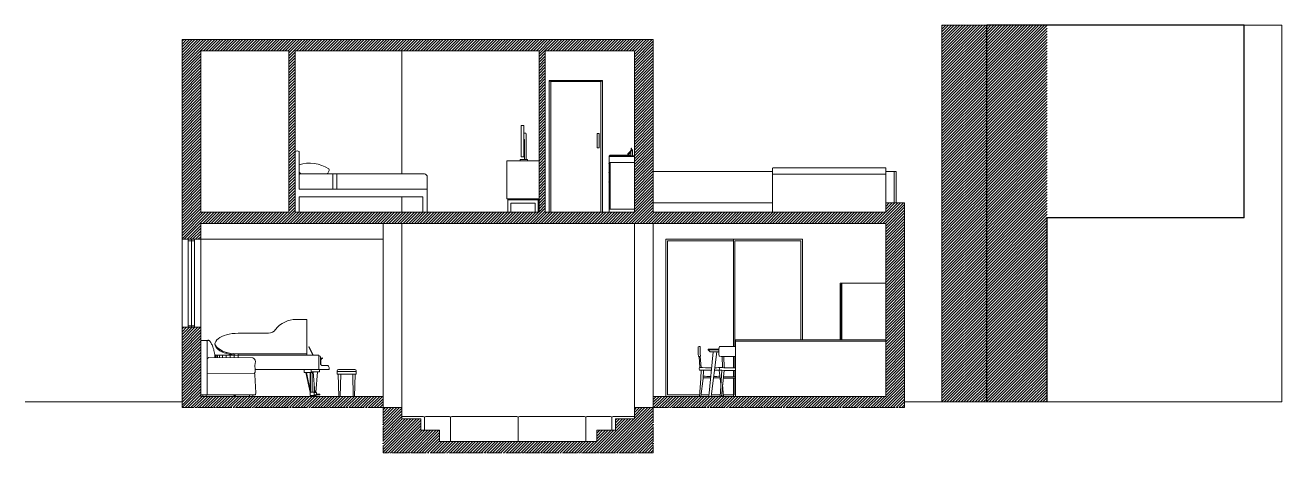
# Model space of a CAD drawing. Header units: millimetres. Extents: x 23218 to 31754, y 14902 to 21214.
# Drawn here: x 29754 to 31754, y 16596 to 17277 of the extents above; entities that cross this region are included whole.
import ezdxf

# ---------------------------------------------------------------- set-up
doc = ezdxf.new("R2010")
doc.units = ezdxf.units.MM
doc.linetypes.add('ACAD_ISO04W100', pattern=[30, 24, -3, 0, -3])
doc.layers.get('0').update_dxf_attribs({"lineweight": 18})
for name, color, linetype, lineweight in [('A-FURN', 9, 'Continuous', 13), ('Arredi', 175, 'Continuous', 13), ('MURO', 1, 'Continuous', 25), ('vetro', 140, 'Continuous', 15), ('Wall', 7, 'Continuous', 20)]:
    doc.layers.add(name, color=color, linetype=linetype, lineweight=lineweight)
pattern_1 = [(45, (21320.5878, 13391.289), (-2.245064, 2.245064), [])]
pattern_2 = [(45, (21320.5878, 13382.289), (-2.245064, 2.245064), [])]

msp = doc.modelspace()

# ---------------------------------------------------------------- hatches: boundary and pattern name
at = {"layer": 'A-FURN'}
h = msp.add_hatch(dxfattribs=at)
h.set_pattern_fill('ANSI31', color=256)
h.set_pattern_definition(pattern_2)
h.paths.add_polyline_path([(31284, 17277.3), (31212.5, 17277.3), (31212.5, 16970.3), (31284, 16970.3)])
h = msp.add_hatch(dxfattribs=at)
h.set_pattern_fill('ANSI31', color=256)
h.set_pattern_definition(pattern_2)
h.paths.add_polyline_path([(31380.2, 17277.3), (31284, 17277.3), (31284, 16970.3), (31380.2, 16970.3)])
h = msp.add_hatch(dxfattribs=at)
h.set_pattern_fill('ANSI31', color=256)
h.set_pattern_definition(pattern_1)
h.paths.add_polyline_path([(30753.3, 17254.3), (30003.3, 17254.3), (30003.3, 16961.3), (30003.3, 16936.3), (30033.3, 16936.3), (30033.3, 16961.3), (31123.3, 16961.3), (31123.3, 16686.3), (30753.3, 16686.3), (30753.3, 16668.3), (31153.3, 16668.3), (31153.3, 16686.3), (31153.3, 16979.3), (31153.3, 16994.3), (31123.3, 16994.3), (31123.3, 16979.3), (30943.3, 16979.3), (30753.3, 16979.3)])
h.paths.add_polyline_path([(30033.3, 17236.3), (30173.3, 17236.3), (30173.3, 16979.3), (30033.3, 16979.3)], flags=16)
h.paths.add_polyline_path([(30183.3, 17236.3), (30571.5, 17236.3), (30571.5, 16979.3), (30523.2, 16979.3), (30521.9, 16979.3), (30521.9, 16979.3), (30183.3, 16979.3), (30183.3, 17076)], flags=16)
h.paths.add_polyline_path([(30189.7, 17045.6, 0.059315), (30189.7, 17044.4)], flags=0)
h.paths.add_polyline_path([(30386.7, 17040.8, -0.276837), (30393.2, 17037.3), (30393.2, 17015.9), (30243.1, 17015.9), (30243.1, 17040.8)], flags=0)
h.paths.add_polyline_path([(30520.5, 17061.4), (30541.2, 17061.4), (30541.2, 17063.4), (30548.5, 17063.4), (30548.5, 17094.4, 0.414214), (30547.5, 17095.4), (30547.5, 17067.4), (30543.3, 17067.4), (30543.3, 17117.4), (30547.5, 17117.4), (30547.5, 17105.4), (30549.8, 17105.4, -0.414214), (30550.8, 17104.4), (30550.8, 17063.4), (30553, 17063.4), (30553, 17061.4), (30571.5, 17061.4), (30571.5, 17000.9), (30520.5, 17000.9)], flags=0)
h.paths.add_polyline_path([(30581.5, 17236.3), (30723.3, 17236.3), (30723.3, 16979.3), (30683.3, 16979.3), (30581.5, 16979.3)], flags=16)
h.paths.add_polyline_path([(30587.7, 17189.3), (30672.7, 17189.3), (30670.1, 17187.3), (30590.2, 17187.3)], flags=0)
h.paths.add_polyline_path([(30664.1, 17104.5), (30667.1, 17104.5), (30667.1, 17082), (30664.1, 17082)], flags=0)
edge = h.paths.add_edge_path(flags=0)
edge.add_line((30713.8, 17071.1), (30717.5, 17074.9))
edge.add_ellipse((30715.4, 17076), major_axis=(-0.15, 2.57), ratio=0.937727, start_angle=238.5202, end_angle=292.3019)
edge.add_line((30717.5, 17077.1), (30712.6, 17072.2))
edge.add_arc((30712.7, 17072.1), 0.078, 135, 225)
edge.add_line((30712.6, 17072.1), (30713.6, 17071.1))
edge.add_arc((30713.7, 17071.1), 0.078, 225, 315)
h.paths.add_polyline_path([(30683.3, 17069.3), (30684.1, 17069.3), (30684.1, 17070.3), (30717.6, 17070.3), (30717.6, 17069.3), (30720.4, 17069.3), (30720.4, 17077.1), (30717.5, 17077.1, 0.098491), (30717.6, 17077.2), (30717.6, 17078.6), (30718.7, 17078.6), (30718.1, 17081.2), (30718.4, 17081.3), (30719.1, 17078.6), (30720.4, 17078.6), (30720.4, 17069.3), (30723.3, 17069.3), (30723.3, 16984.4), (30683.3, 16984.4), (30683.3, 17027.5), (30682.5, 17027.5), (30682.5, 17028), (30682.8, 17041.9), (30682.5, 17041.9), (30682.5, 17042.5), (30682.9, 17056.4), (30682.5, 17056.4), (30682.5, 17056.9)], flags=0)
h.paths.add_polyline_path([(30033.3, 16796.3), (30003.3, 16796.3), (30003.3, 16686.3), (30003.3, 16668.3), (30323.3, 16668.3), (30323.3, 16686.3), (30041.9, 16686.3), (30041.9, 16686.3), (30036.7, 16686.3), (30033.3, 16686.3)], flags=17)
h = msp.add_hatch(dxfattribs=at)
h.set_pattern_fill('ANSI31', color=256)
h.set_pattern_definition(pattern_2)
h.paths.add_polyline_path([(31212.5, 16677.3), (31284, 16677.3), (31284, 16970.3), (31212.5, 16970.3)])
h = msp.add_hatch(dxfattribs=at)
h.set_pattern_fill('ANSI31', color=256)
h.set_pattern_definition(pattern_2)
h.paths.add_polyline_path([(31284, 16677.3), (31380.2, 16677.3), (31380.2, 16970.3), (31284, 16970.3)])
at = {"layer": 'Wall'}
h = msp.add_hatch(dxfattribs=at)
h.set_pattern_fill('ANSI31', color=256)
h.set_pattern_definition(pattern_1)
h.paths.add_polyline_path([(30413.3, 16632.3), (30383.3, 16632.3), (30383.3, 16650.3), (30353.3, 16650.3), (30353.3, 16668.3), (30323.3, 16668.3), (30323.3, 16596.3), (30753.3, 16596.3), (30753.3, 16668.3), (30723.3, 16668.3), (30723.3, 16650.3), (30693.3, 16650.3), (30693.3, 16632.3), (30663.3, 16632.3), (30663.3, 16614.3), (30413.3, 16614.3)])

# ---------------------------------------------------------------- linework, layer by layer
msp.add_lwpolyline([(31123.5, 17049.2, 0.414214), (31122.8, 17049.9), (30943.8, 17049.9, 0.414214), (30943.1, 17049.2), (30943.1, 17039.9), (31123.5, 17039.9)], format="xyb", close=True)
for points in [[(31116.2, 17050.3), (31033.3, 17050.3), (30950.4, 17050.3), (30950.4, 17049.9), (31033.3, 17049.9), (31116.2, 17049.9)], [(31123.3, 17039.9), (30943.3, 17039.9), (30943.3, 16979.3), (31123.3, 16979.3)]]:
    msp.add_lwpolyline(points, close=True)
at = {"layer": 'A-FURN'}
for p, q in [((30587.7, 17189.3), (30587.7, 16979.3)), ((30590.2, 17187.3), (30587.7, 17189.3)), ((30587.7, 17189.3), (30672.7, 17189.3)), ((30590.2, 17187.3), (30590.2, 16979.3)), ((30590.2, 17187.3), (30670.1, 17187.3)), ((30670.1, 17187.3), (30672.7, 17189.3)), ((30670.1, 17187.3), (30670.1, 16979.3)), ((30672.7, 17189.3), (30672.7, 16979.3)), ((30667.1, 17104.5), (30664.1, 17104.5)), ((30664.1, 17104.5), (30664.1, 17082)), ((30667.1, 17082), (30667.1, 17104.5)), ((30664.1, 17082), (30667.1, 17082)), ((30718.1, 17081.2), (30718.4, 17081.3)), ((30718.7, 17078.6), (30718.1, 17081.2)), ((30718.4, 17081.3), (30719.1, 17078.6)), ((30683.3, 17069.3), (30723.3, 17069.3)), ((30683.3, 17069.3), (30683.3, 16979.3)), ((30683.3, 17068.2), (30723.3, 17068.2)), ((30717.4, 17070.3), (30684.1, 17070.3)), ((30684.1, 17070.3), (30684.1, 17069.3)), ((30717.5, 17077), (30712.6, 17072.2)), ((30712.6, 17072.1), (30713.6, 17071.1)), ((30717.4, 17074.7), (30713.8, 17071.1)), ((30720.4, 17077.1), (30717.5, 17077.1)), ((30720.4, 17078.6), (30717.6, 17078.6)), ((30717.6, 17077.2), (30717.6, 17078.6)), ((30717.6, 17069.3), (30717.6, 17074.7)), ((30719.1, 17078.6), (30718.8, 17078.6)), ((30720.4, 17069.3), (30720.4, 17078.6)), ((30723.3, 17069.3), (30723.3, 16979.3)), ((30682.5, 17056.9), (30683.3, 17056.9)), ((30682.5, 17056.4), (30682.5, 17056.9)), ((30682.5, 17056.4), (30683.3, 17056.4)), ((30683.3, 17056.4), (30682.5, 17056.4)), ((30682.5, 17042.5), (30683.3, 17042.5)), ((30682.5, 17041.9), (30682.5, 17042.5)), ((30682.5, 17041.9), (30683.3, 17041.9)), ((30683.3, 17041.9), (30682.5, 17041.9)), ((30683.3, 17058.8), (30723.3, 17058.8)), ((30683.3, 17058.8), (30684.5, 17058.8)), ((30683.3, 17044.3), (30684.5, 17044.3)), ((30684.5, 17058.8), (30684.5, 17029.8)), ((30682.5, 17028), (30683.3, 17028)), ((30682.5, 17027.5), (30682.5, 17028)), ((30682.5, 17027.5), (30683.3, 17027.5)), ((30683.3, 17027.5), (30682.5, 17027.5)), ((30684.5, 17029.8), (30683.3, 17029.8)), ((30684.5, 17029.8), (30684.5, 16984.4)), ((30683.3, 16984.4), (30723.3, 16984.4)), ((30683.3, 16979.3), (30723.3, 16979.3)), ((31050.8, 16776.3), (31050.8, 16866.3)), ((31050.8, 16866.3), (31053.3, 16866.3)), ((31052.3, 16776.3), (31052.3, 16864.8)), ((31052.3, 16864.8), (31053.3, 16864.8)), ((31053.3, 16776.3), (31053.3, 16866.3)), ((31053.3, 16866.3), (31123.3, 16866.3)), ((30202, 16808.7), (30185.2, 16808.7)), ((30202, 16752.2), (30202, 16808.7)), ((30141, 16786.7), (30092.8, 16786.7)), ((30033.3, 16688.9), (30033.3, 16774)), ((30033.3, 16773.6), (30033.3, 16688.9)), ((30034.5, 16775.1), (30042.3, 16775.1)), ((30043.1, 16774.4), (30043.4, 16774.7)), ((30043.2, 16773.8), (30043.6, 16688.9)), ((30043.4, 16774.7), (30043.7, 16775)), ((30043.7, 16775), (30043.9, 16775.2)), ((30043.9, 16775.2), (30044.2, 16775.3)), ((30044.2, 16775.3), (30044.5, 16775.4)), ((30044.5, 16775.4), (30044.8, 16775.5)), ((30044.8, 16775.5), (30045, 16775.5)), ((30045, 16775.5), (30045.3, 16775.5)), ((30045.3, 16775.5), (30045.6, 16775.5)), ((30045.6, 16775.5), (30045.9, 16775.4)), ((30045.9, 16775.4), (30046.2, 16775.3)), ((30046.2, 16775.3), (30046.5, 16775.1)), ((30046.5, 16775.1), (30046.8, 16774.9)), ((30046.8, 16774.9), (30047.2, 16774.5)), ((30047.2, 16774.5), (30047.7, 16774)), ((30047.7, 16774), (30048.1, 16773.4)), ((30048.1, 16773.4), (30048.7, 16772.7)), ((30048.7, 16772.7), (30049.2, 16771.8)), ((30049.2, 16771.8), (30049.8, 16770.7)), ((30049.8, 16770.7), (30050.5, 16769.5)), ((30050.5, 16769.5), (30051.1, 16768.1)), ((30051.1, 16768.1), (30051.8, 16766.6)), ((30051.8, 16766.6), (30052.4, 16764.9)), ((30052.4, 16764.9), (30053, 16763.1)), ((30053, 16763.1), (30053.7, 16761.1)), ((30053.7, 16761.1), (30054.2, 16759.1)), ((30056.4, 16768), (30056.4, 16766.1)), ((30057.7, 16765.7), (30057.7, 16763.8)), ((30059.9, 16763.3), (30059.9, 16761.4)), ((30063, 16761), (30063, 16759.1)), ((30211.7, 16752.1), (30205.2, 16764.9)), ((30205.9, 16764.9), (30205.2, 16764.9)), ((30212.3, 16752.1), (30205.9, 16764.9)), ((30840.9, 16760.2), (30857.6, 16760.2)), ((30884, 16686.3), (30884, 16776.3)), ((30884, 16776.3), (31123.3, 16776.3)), ((30884, 16774.3), (31123.3, 16774.3)), ((30045.8, 16747.9), (30116, 16747.7)), ((30054.2, 16759.1), (30054.7, 16757)), ((30054.7, 16757), (30055.2, 16754.9)), ((30055.2, 16754.9), (30055.5, 16752.9)), ((30055.5, 16752.9), (30055.7, 16751)), ((30221.3, 16752.1), (30055.7, 16752.1)), ((30055.7, 16752.1), (30055.7, 16751.6)), ((30055.7, 16751), (30055.8, 16749.3)), ((30055.8, 16749.3), (30055.8, 16747.9)), ((30056.4, 16752.1), (30056.4, 16747.9)), ((30057.7, 16752.1), (30057.7, 16747.9)), ((30059.9, 16752.1), (30059.9, 16747.9)), ((30063, 16752.1), (30063, 16747.9)), ((30067.5, 16758.6), (30067.5, 16756.7)), ((30067.5, 16752.1), (30067.5, 16747.9)), ((30073.5, 16756.5), (30073.5, 16754.6)), ((30073.5, 16752.1), (30073.5, 16747.8)), ((30079.8, 16755.1), (30079.8, 16753.2)), ((30079.8, 16752.1), (30079.8, 16747.8)), ((30086.4, 16754.3), (30086.4, 16752.3)), ((30086.4, 16752.1), (30086.4, 16747.8)), ((30092.8, 16754), (30092.8, 16747.8)), ((30202, 16754), (30092.8, 16754)), ((30120.4, 16741.8), (30119.4, 16735.2)), ((30221.3, 16729), (30221.3, 16752.1)), ((30221.3, 16750.8), (30221.6, 16750.8)), ((30223.5, 16738.6), (30223.5, 16748.9)), ((30224.5, 16736.3), (30224.5, 16744.3)), ((30226.8, 16746.6), (30226.8, 16747.6)), ((30827.5, 16732.3), (30826.1, 16749.9)), ((30829.4, 16732.2), (30828, 16749.9)), ((30862.9, 16750), (30863.4, 16731.9)), ((30865.8, 16750), (30866.3, 16731.8)), ((30118.6, 16723.2), (30043.4, 16722.9)), ((30119.8, 16724.8), (30118.6, 16723.2)), ((30119, 16720.3), (30118.6, 16723.2)), ((30119, 16720.3), (30120.9, 16691.8)), ((30119.4, 16735.2), (30119.7, 16729.2)), ((30119.7, 16729.2), (30119.8, 16724.8)), ((30119.7, 16729), (30237.3, 16729)), ((30197.5, 16729), (30197.5, 16724.5)), ((30197.5, 16724.5), (30212.4, 16724.5)), ((30207.4, 16693.2), (30200.6, 16724.5)), ((30207.6, 16693.2), (30200.9, 16724.5)), ((30207.9, 16693.2), (30201.2, 16724.5)), ((30207.4, 16695.6), (30207.4, 16724.5)), ((30207.6, 16694.4), (30207.6, 16724.5)), ((30208, 16693.2), (30208, 16724.5)), ((30209.1, 16729), (30209.1, 16725.4)), ((30209.1, 16725.4), (30221.9, 16725.4)), ((30210.6, 16693.2), (30210.6, 16724.5)), ((30212.3, 16725.4), (30214.6, 16692.4)), ((30218.7, 16725.4), (30216.5, 16692.4)), ((30221.9, 16725.4), (30221.9, 16729)), ((30226.8, 16735.4), (30234.1, 16735.4)), ((30237.3, 16729), (30237.3, 16732.2)), ((30250.4, 16727), (30250.4, 16721.5)), ((30280.4, 16726), (30250.4, 16726)), ((30280.4, 16721.5), (30250.4, 16721.5)), ((30251.9, 16721.5), (30252.9, 16686.3)), ((30278.4, 16729), (30252.4, 16729)), ((30255.9, 16721.5), (30254.9, 16686.3)), ((30274.9, 16721.5), (30275.9, 16686.3)), ((30278.9, 16721.5), (30277.9, 16686.3)), ((30280.4, 16727), (30280.4, 16721.5)), ((30829.5, 16728.1), (30828.9, 16714.6)), ((30833.3, 16727.9), (30832.6, 16714.5)), ((30860.8, 16705.5), (30858.4, 16728)), ((30862.2, 16727.7), (30859.6, 16686.3)), ((30861.8, 16686.3), (30866.1, 16727.5)), ((30213.8, 16693.2), (30213.8, 16703.7)), ((30828.9, 16714.6), (30826.6, 16686.3)), ((30832.6, 16714.5), (30829.1, 16686.3)), ((30863.7, 16705), (30865, 16686.3)), ((30864.8, 16715.2), (30884, 16715.2)), ((30865.1, 16717.4), (30884, 16717.4)), ((30043.6, 16688.9), (30033.3, 16688.9)), ((30036.7, 16688.9), (30041.9, 16688.9)), ((30036.7, 16686.3), (30036.7, 16688.9)), ((30041.9, 16686.3), (30036.7, 16686.3)), ((30041.9, 16688.9), (30041.9, 16686.3)), ((30118, 16688.9), (30042.8, 16688.9)), ((30085.4, 16688.9), (30085.4, 16688.5)), ((30085.4, 16688.5), (30088.9, 16688.5)), ((30086.8, 16686.6), (30086.8, 16688.5)), ((30086.8, 16686.6), (30087.5, 16686.6)), ((30087.5, 16686.6), (30087.5, 16688.5)), ((30088.9, 16688.5), (30088.9, 16688.9)), ((30110.7, 16688.9), (30115.9, 16688.9)), ((30110.7, 16686.3), (30110.7, 16688.9)), ((30115.9, 16686.3), (30110.7, 16686.3)), ((30115.9, 16688.9), (30115.9, 16686.3)), ((30118, 16688.9), (30120, 16688.9)), ((30120, 16688.9), (30120.4, 16689.2)), ((30120.9, 16691.8), (30120.4, 16689.2)), ((30207.4, 16693.2), (30214.5, 16693.2)), ((30207.4, 16687.4), (30207.4, 16693.2)), ((30214.4, 16687.4), (30207.4, 16687.4)), ((30217.3, 16692.4), (30213.8, 16692.4)), ((30213.8, 16692.4), (30213.8, 16688.5)), ((30213.8, 16688.5), (30222.4, 16688.5)), ((30215.2, 16686.6), (30215.2, 16688.5)), ((30215.2, 16686.6), (30215.9, 16686.6)), ((30215.9, 16686.6), (30215.9, 16688.5)), ((30217.3, 16688.5), (30217.3, 16692.4)), ((30222.4, 16689.5), (30217.3, 16689.5)), ((30222.4, 16688.5), (30222.4, 16689.5)), ((30252.9, 16686.3), (30254.9, 16686.3)), ((30862.8, 16686.3), (30862.3, 16691.4)), ((30387.3, 16654.3), (30353.3, 16654.3)), ((30389.3, 16632.3), (30389.3, 16652.3)), ((30389.3, 16652.3), (30389.3, 16632.3)), ((30391.3, 16654.3), (30428.8, 16654.3)), ((30430.8, 16614.3), (30430.8, 16652.3)), ((30430.8, 16652.3), (30430.8, 16614.3)), ((30432.8, 16654.3), (30536.3, 16654.3)), ((30538.3, 16614.3), (30538.3, 16652.3)), ((30538.3, 16652.3), (30538.3, 16614.3)), ((30540.3, 16654.3), (30643.8, 16654.3)), ((30645.8, 16614.3), (30645.8, 16652.3)), ((30645.8, 16652.3), (30645.8, 16614.3)), ((30647.8, 16654.3), (30685.3, 16654.3)), ((30687.3, 16632.3), (30687.3, 16652.3)), ((30687.3, 16652.3), (30687.3, 16632.3)), ((30689.3, 16654.3), (30723.3, 16654.3))]:
    msp.add_line(p, q, dxfattribs=at)
for points in [[(30825.5, 16749.9, -0.066438), (30824.9, 16765.3, -3.035344)], [(30828.5, 16750, -0.066438), (30827.9, 16765.4, -3.035344)], [(30884, 16749.9, -0.001259), (30858.3, 16750, -0.109257), (30858.5, 16765.6)], [(30826.7, 16732.3, 0.162787), (30826.7, 16728.2, 0.892277)], [(30859.3, 16732.1, 0.162787), (30859.2, 16727.9, 0.892277)], [(30866.3, 16732.5, -0.030324), (30866.6, 16731.8, -0.030324)]]:
    msp.add_lwpolyline(points, format="xyb", dxfattribs=at)
for points in [[(30857.7, 16761.3), (30840.9, 16761.3), (30840.9, 16760.2), (30843.9, 16757), (30857.5, 16757)], [(30858.5, 16765.6), (30884, 16765.6)], [(30848.4, 16757), (30841.8, 16686.3), (30845.4, 16686.3), (30854.6, 16757)]]:
    msp.add_lwpolyline(points, dxfattribs=at)
for centre in [(30087.1, 16687.4), (30215.5, 16687.4)]:
    msp.add_circle(centre, 0.213, dxfattribs=at)
for centre, radius, start, end in [((30712.7, 17072.1), 0.078, 135, 225), ((30713.7, 17071.1), 0.078, 225, 315), ((30717.5, 17074.7), 0.078, 0, 135), ((30717.4, 17077.2), 0.156, 315, 0), ((30184.7, 16766.9), 41.8, 89.3089, 141.6523), ((30140.5, 16800.4), 13.7, 271.8076, 326.1567), ((30034.5, 16773.8), 1.26, 92.1959, 188.5521), ((30041.8, 16773.8), 1.39, 0.8732, 71.2824), ((30826.5, 16759.8), 5.8, 76.3165, 106.3618), ((30047.3, 16743), 5.13, 107.0715, 141.3011), ((30111.6, 16739.9), 8.97, 12.2121, 61.0863), ((30221.6, 16748.9), 1.93, 0, 90), ((30226.8, 16744.3), 3.21, 90, 180), ((30226.8, 16744.3), 2.25, 90, 180), ((30826.7, 16765.9), 16.1, 265.8253, 276.5909), ((30226.8, 16738.6), 3.21, 180, 270), ((30234.1, 16732.2), 3.21, 0, 90), ((30252.4, 16727), 2, 90, 180), ((30278.4, 16727), 2, 0, 90), ((30845, 17076.6), 344.8, 266.9575, 270.1722), ((30845.1, 17067.5), 339.8, 266.8925, 270.0985), ((30845.1, 17067.5), 339.8, 270.9577, 272.3754), ((30845, 17076.6), 344.8, 271.0445, 273.0531), ((30880.9, 17078.1), 346.6, 266.42, 270.5222), ((30880.9, 17073.9), 346.6, 266.42, 270.5159), ((30845, 17076.6), 344.8, 273.5375, 273.5429), ((30846.1, 17015.2), 299.5, 267.4399, 269.7072), ((30845.5, 17032.4), 314.4, 267.6832, 269.862), ((30846.1, 17015.2), 299.5, 270.5968, 272.5965), ((30845.5, 17032.4), 314.4, 270.7247, 272.5361), ((30087.1, 16687.4), 1.09, 108.225, 71.775), ((30215.5, 16687.4), 1.09, 108.225, 71.775), ((30387.3, 16652.3), 2, 0, 90), ((30391.3, 16652.3), 2, 90, 180), ((30428.8, 16652.3), 2, 0, 90), ((30432.8, 16652.3), 2, 90, 180), ((30536.3, 16652.3), 2, 0, 90), ((30540.3, 16652.3), 2, 90, 180), ((30643.8, 16652.3), 2, 0, 90), ((30647.8, 16652.3), 2, 90, 180), ((30685.3, 16652.3), 2, 0, 90), ((30689.3, 16652.3), 2, 90, 180)]:
    msp.add_arc(centre, radius, start, end, dxfattribs=at)
at = {"layer": 'A-FURN', "extrusion": (0, 0, -1)}
msp.add_ellipse((30715.4, 17076), major_axis=(-0.15, 2.57), ratio=0.937727, start_param=1.181556, end_param=2.120222, dxfattribs=at)
at = {"layer": 'A-FURN'}
for centre, start_param in [((30092.8, 16769.4), 1.570796), ((30092.8, 16771.3), 3.197177)]:
    msp.add_ellipse(centre, major_axis=(37.1, 0), ratio=0.466698, start_param=start_param, end_param=4.712389, dxfattribs=at)
at = {"layer": 'Arredi'}
for p, q in [((30543.3, 17067.4), (30543.3, 17117.4)), ((30547.5, 17117.4), (30543.3, 17117.4)), ((30547.5, 17067.4), (30547.5, 17117.4)), ((30547.5, 17105.4), (30549.8, 17105.4)), ((30550.8, 17063.4), (30550.8, 17104.4)), ((30547.5, 17095.4), (30547.5, 17095.4)), ((30548.5, 17094.4), (30548.5, 17063.4)), ((30183.3, 17076), (30183.3, 16979.3)), ((30520.5, 17061.4), (30571.5, 17061.4)), ((30520.5, 17061.4), (30520.5, 17000.9)), ((30541.2, 17061.4), (30541.2, 17063.4)), ((30541.2, 17063.4), (30553, 17063.4)), ((30541.2, 17061.4), (30553, 17061.4)), ((30547.5, 17067.4), (30543.3, 17067.4)), ((30553, 17061.4), (30553, 17063.4)), ((30571.5, 17000.9), (30571.5, 17061.4)), ((30243.1, 17040.8), (30243.1, 17015.9)), ((30249.7, 17015.9), (30249.7, 17040.8)), ((30189.7, 16979.3), (30189.7, 17004)), ((30520.5, 17000.9), (30571.5, 17000.9)), ((30521.9, 16999), (30570, 16999)), ((30526.5, 16993.8), (30565.4, 16993.8)), ((30570, 16999), (30570, 16999)), ((30189.7, 16979.3), (30183.3, 16979.3))]:
    msp.add_line(p, q, dxfattribs=at)
for points in [[(30189.7, 17015.9), (30189.7, 17076.2)], [(30189.7, 17004), (30386.7, 17004), (30386.7, 16979.3), (30393.3, 16979.3), (30393.3, 17015.9), (30189.7, 17015.9)], [(30521.9, 17000.9), (30521.9, 17000.9), (30521.9, 16979.3), (30526.5, 16979.3), (30526.5, 16993.8)], [(30565.4, 16993.8), (30565.4, 16979.3), (30570, 16979.3), (30570, 17000.9), (30570, 17000.9)]]:
    msp.add_lwpolyline(points, dxfattribs=at)
msp.add_lwpolyline([(30393.2, 17015.9), (30393.2, 17037.3, 0.252322), (30387.4, 17040.8), (30191.9, 17040.8)], format="xyb", dxfattribs=at)
for centre, radius, start, end in [((30549.8, 17104.4), 1, 0, 90), ((30547.5, 17094.4), 1, 0, 90), ((30186.6, 17070.7), 6.27, 60.7812, 122.2605), ((30206.1, 17000.6), 56.9, 57.3414, 106.9527), ((30194.4, 17045), 4.73, 178.9893, 241.1786), ((30192.3, 17038.2), 2.6, 97.2915, 181.2093), ((30231.7, 17046.3), 5.65, 282.7203, 20.996)]:
    msp.add_arc(centre, radius, start, end, dxfattribs=at)
at = {"layer": 'MURO'}
for p, q in [((31410.2, 17277.3), (31284, 17277.3)), ((31284, 16970.3), (31284, 17277.3)), ((31693.7, 17277.3), (31410.2, 17277.3)), ((31693.7, 16970.3), (31693.7, 17277.3)), ((31284, 16677.3), (31284, 16970.3)), ((31380.2, 16677.3), (31380.2, 16970.3)), ((31693.7, 16970.3), (31380.2, 16970.3))]:
    msp.add_line(p, q, dxfattribs=at)
at = {"layer": 'vetro'}
for p, q in [((31212.5, 16677.3), (31212.5, 17277.3)), ((31212.5, 17277.3), (31284, 17277.3)), ((31753.7, 17277.3), (31693.7, 17277.3)), ((31753.7, 16677.3), (31753.7, 17277.3)), ((30353.3, 17040.8), (30353.3, 17236.3)), ((30353.3, 17236.3), (30571.5, 17236.3)), ((30943.1, 17044.3), (30753.3, 17044.3)), ((31136.8, 17044.3), (31123.5, 17044.3)), ((31139.8, 17044.3), (31136.8, 17044.3)), ((31136.8, 17044.3), (31136.8, 16994.3)), ((31139.8, 16994.3), (31139.8, 17044.3)), ((30353.3, 16979.3), (30353.3, 17004)), ((30353.3, 16668.3), (30353.3, 16961.3)), ((30353.3, 16961.3), (30723.3, 16961.3)), ((30723.3, 16961.3), (30723.3, 16668.3)), ((30013.3, 16796.3), (30013.3, 16936.3)), ((30023.3, 16936.3), (30013.3, 16936.3)), ((30023.3, 16933.8), (30013.3, 16933.8)), ((30018.3, 16796.3), (30018.3, 16936.3)), ((30023.3, 16796.3), (30023.3, 16936.3)), ((30033.3, 16936.3), (30033.3, 16686.3)), ((30323.3, 16936.3), (30033.3, 16936.3)), ((30323.3, 16686.3), (30323.3, 16936.3)), ((30880.8, 16765.6), (30880.8, 16936.3)), ((30883.3, 16765.6), (30883.3, 16933.8)), ((30023.3, 16798.8), (30013.3, 16798.8)), ((30023.3, 16796.3), (30013.3, 16796.3)), ((30880.8, 16731.5), (30880.8, 16749.9)), ((30883.3, 16731.5), (30883.3, 16749.9)), ((30880.8, 16717.4), (30880.8, 16727.2)), ((30883.3, 16717.4), (30883.3, 16727.2)), ((30880.8, 16686.3), (30880.8, 16715.2)), ((30883.3, 16688.8), (30883.3, 16715.2))]:
    msp.add_line(p, q, dxfattribs=at)
for points in [[(30773.3, 16686.3), (30773.3, 16936.3), (30990.8, 16936.3), (30990.8, 16776.3)], [(30826.8, 16688.8), (30775.8, 16688.8), (30775.8, 16933.8), (30880.8, 16933.8)], [(30883.3, 16933.8), (30988.3, 16933.8), (30988.3, 16776.3)], [(30884, 16686.3), (30773.3, 16686.3)], [(30842.1, 16688.8), (30829.4, 16688.8)], [(30859.7, 16688.8), (30845.7, 16688.8)], [(30862.6, 16688.8), (30862, 16688.8)], [(30880.8, 16688.8), (30864.8, 16688.8)], [(30884, 16688.8), (30883.3, 16688.8)]]:
    msp.add_lwpolyline(points, dxfattribs=at)
at = {"layer": 'Wall'}
for p, q in [((30003.3, 16961.3), (30003.3, 17254.3)), ((30753.3, 17254.3), (30003.3, 17254.3)), ((30753.3, 16979.3), (30753.3, 17254.3)), ((30033.3, 16979.3), (30033.3, 17236.3)), ((30173.3, 17236.3), (30033.3, 17236.3)), ((30173.3, 16979.3), (30173.3, 17236.3)), ((30571.5, 17236.3), (30183.3, 17236.3)), ((30183.3, 16979.3), (30183.3, 17236.3)), ((30571.5, 16979.3), (30571.5, 17236.3)), ((30723.3, 17236.3), (30581.5, 17236.3)), ((30581.5, 16979.3), (30581.5, 17236.3)), ((30723.3, 16979.3), (30723.3, 17236.3)), ((30943.3, 16994.3), (30753.3, 16994.3)), ((31153.3, 16994.3), (31123.3, 16994.3)), ((31123.3, 16994.3), (31123.3, 16979.3)), ((31153.3, 16979.3), (31153.3, 16994.3)), ((30003.3, 16961.3), (30003.3, 16668.3)), ((30173.3, 16979.3), (30033.3, 16979.3)), ((31123.3, 16961.3), (30033.3, 16961.3)), ((30033.3, 16961.3), (30033.3, 16686.3)), ((30571.5, 16979.3), (30183.3, 16979.3)), ((30323.3, 16961.3), (30323.3, 16668.3)), ((30353.3, 16961.3), (30353.3, 16668.3)), ((30723.3, 16979.3), (30581.5, 16979.3)), ((30723.3, 16961.3), (30723.3, 16668.3)), ((31123.3, 16979.3), (30753.3, 16979.3)), ((30753.3, 16961.3), (30753.3, 16668.3)), ((31123.3, 16686.3), (31123.3, 16961.3)), ((31153.3, 16668.3), (31153.3, 16979.3)), ((30033.3, 16936.3), (30003.3, 16936.3)), ((30033.3, 16796.3), (30003.3, 16796.3)), ((30323.3, 16686.3), (30033.3, 16686.3)), ((30323.3, 16686.3), (30323.3, 16668.3)), ((31123.3, 16686.3), (30753.3, 16686.3)), ((30753.3, 16686.3), (30753.3, 16668.3)), ((30003.3, 16677.3), (29753.7, 16677.3)), ((30323.3, 16668.3), (30353.3, 16668.3)), ((30353.3, 16668.3), (30353.3, 16650.3)), ((30753.3, 16668.3), (30723.3, 16668.3)), ((30723.3, 16668.3), (30723.3, 16650.3)), ((31753.7, 16677.3), (31153.3, 16677.3)), ((30353.3, 16650.3), (30383.3, 16650.3)), ((30383.3, 16650.3), (30383.3, 16632.3)), ((30723.3, 16650.3), (30693.3, 16650.3)), ((30693.3, 16650.3), (30693.3, 16632.3)), ((30383.3, 16632.3), (30413.3, 16632.3)), ((30413.3, 16632.3), (30413.3, 16614.3)), ((30693.3, 16632.3), (30663.3, 16632.3)), ((30663.3, 16632.3), (30663.3, 16614.3)), ((30663.3, 16614.3), (30413.3, 16614.3))]:
    msp.add_line(p, q, dxfattribs=at)
at = {"layer": 'Wall', "linetype": 'ACAD_ISO04W100'}
for p, q in [((30323.3, 16668.3), (30003.3, 16668.3)), ((30323.3, 16668.3), (30323.3, 16596.3)), ((30753.3, 16668.3), (30753.3, 16596.3)), ((30753.3, 16668.3), (31153.3, 16668.3)), ((30753.3, 16596.3), (30323.3, 16596.3))]:
    msp.add_line(p, q, dxfattribs=at)

doc.saveas('drawing.dxf')
